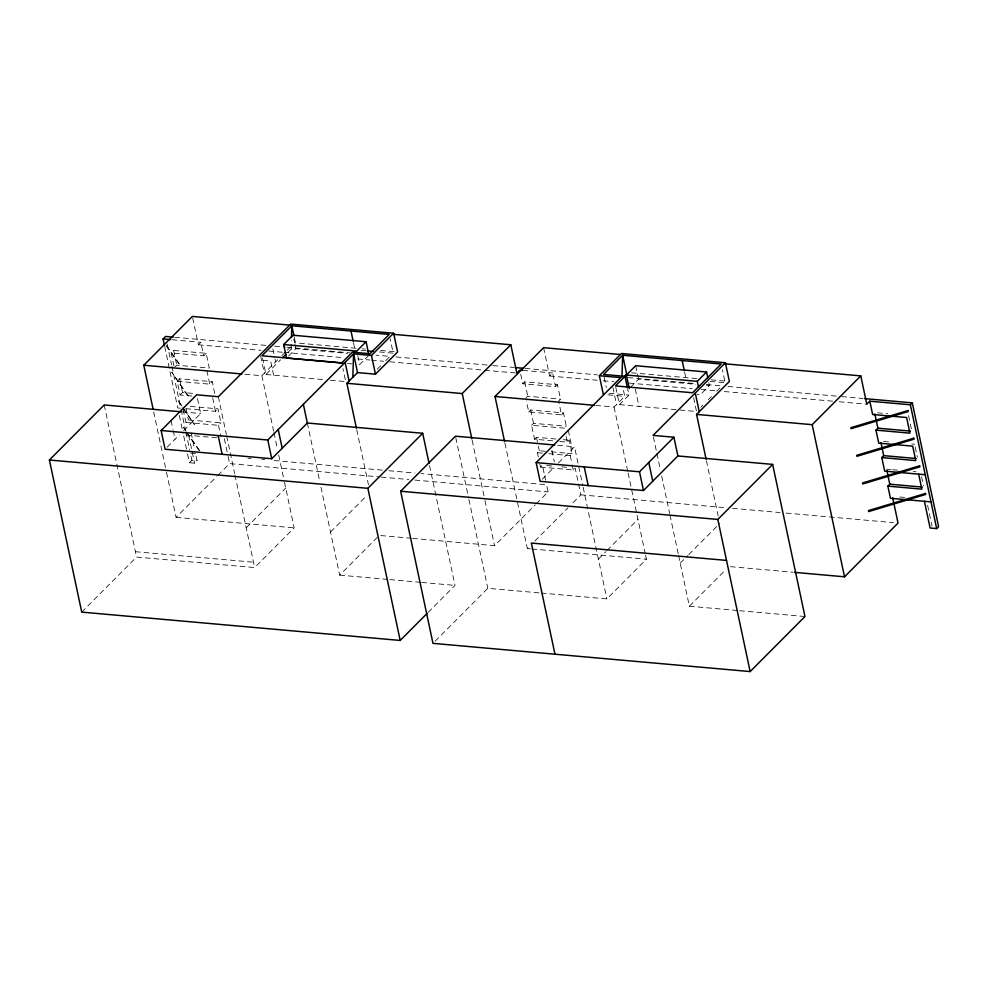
<?xml version="1.0" encoding="UTF-8"?>
<svg xmlns="http://www.w3.org/2000/svg" width="988" height="988" viewBox="0 0 988 988"><rect width="100%" height="100%" fill="white"/><g stroke="black" fill="none" stroke-linecap="round" stroke-linejoin="round"><path stroke-width="0.74" stroke-dasharray="4.94 3.71" d="M291.102 349.233L291.386 340.44M173.987 366.178L171.159 352.901L173.629 350.419L206.183 353.321L209.32 368.079L176.766 365.177L175.123 366.832M192.672 317.926L198.378 344.775L200.848 342.293L203.713 355.804L171.159 352.901M191.944 396.015L180.1 394.965L177.185 381.257L179.655 378.787L212.21 381.677L214.841 394.014M203.713 355.804L206.183 353.321M180.1 394.965L182.57 392.483L194.401 393.533M177.185 381.257L209.752 384.159L212.21 381.677M164.675 346.442L177.754 407.97L182.965 408.427L185.942 422.419L188.399 419.949L220.966 422.839L217.99 408.847L188.387 406.216M167.096 447.255L179.322 434.979M183.583 430.694L200.675 413.527L197.316 397.682M185.917 408.699L215.52 411.329L217.99 408.847M244.987 374.242L261.857 375.736L277.764 359.756M281.988 355.519L286.211 351.283M287.261 350.221L290.435 347.047M262.45 358.064L265.945 374.501L280.617 359.768M287.953 352.395L292.991 347.344M185.942 422.419L218.496 425.322L220.966 422.839M288.595 355.989L295.82 348.727L347.628 353.334M187.522 453.912L189.4 462.717L191.87 460.235L197.069 460.704L195.846 454.962M189.4 462.717L194.599 463.187L197.069 460.704M81.732 612.115L136.554 557.071L254.645 567.569L294.189 527.864L284.136 480.588M166.49 472.178L176.099 517.354L216.78 476.5M217.854 475.426L229.624 463.594L379.676 476.945M368.956 355.235L359.669 364.56L357.755 355.557M377.194 369.24L381.467 364.955M385.74 360.669L390.001 356.384L376.058 355.174M246.185 527.79L285.73 488.072M330.511 532.05L366.844 495.556M520.725 374.18L522.763 383.764L524.69 381.825L557.479 384.74L560.529 399.152L558.615 401.079L561.542 414.849L528.753 411.934L526.406 400.918M320.989 487.232L339.674 575.139L379.219 535.422M525.826 398.164L527.74 396.237L560.529 399.152M543.61 347.677L549.624 376.008L552.638 372.982L555.552 386.679L522.763 383.764M528.753 411.934L530.667 409.995L563.456 412.922L566.297 426.236L564.37 428.162L531.581 425.248L534.545 439.228L553.922 440.944M555.552 386.679L557.479 384.74M531.581 425.248L533.508 423.321L566.297 426.236M534.545 439.228L536.472 437.289L555.849 439.018M561.542 414.849L563.456 412.922M538.324 457.012L537.41 452.702L539.337 450.763L545.302 451.294M539.856 464.199L540.473 467.077L542.387 465.138L545.598 480.217M559.887 441.475L567.334 442.142L569.261 440.216L572.126 453.677L570.2 455.616L544.87 453.356M630.307 387.494L638.557 379.207L695.861 384.307M542.289 479.168L554.157 467.25M558.43 462.952L574.534 446.774L582.809 485.713M595.764 405.438L614.079 407.068L624.749 396.349L623.218 389.149M615.783 387.345L619.451 404.635L628.973 395.077L627.751 389.321M428.137 612.375L455.011 585.39L429.397 464.903M412.601 538.386L494.556 545.672L535.237 504.819M536.311 503.744L548.081 491.925L546.562 484.738L421.012 473.573M540.473 467.077L573.262 469.992L575.177 468.053L580.87 494.84L572.311 503.435M435.128 641.2L487.8 588.305L539.707 592.924M504.93 443.167L527.345 548.599L529.482 546.438M534.841 541.066L568.026 507.733M708.791 382.517L709.433 385.518L700.146 394.842L697.133 394.57M700.776 407.229L702.888 405.092M708.198 399.769L711.372 396.583M716.67 391.26L719.857 388.062M598.419 559.109L605.891 551.6M606.965 550.526L637.964 519.392M541.226 593.059L606.867 598.901L646.411 559.183L645.473 554.762M680.213 563.148L687.697 555.626M688.76 554.564L719.758 523.43M678.62 555.626L689.365 606.237L725.711 569.743M356.112 348.27L294.646 342.799L293.584 338.229M362.25 348.813L365.325 349.085M380.689 350.456L394.521 351.691M631.554 372.772L697.281 378.614M711.039 379.837L727.847 381.331M361.102 350.308L365.696 350.715M379.441 351.938L393.199 353.161L390.149 338.761M710.15 381.405L725.155 382.739L722.401 369.771M174.777 337.279L266.958 345.479M274.639 346.158L285.396 347.109M286.94 347.245L349.937 352.852M396.027 356.952L491.295 365.424M492.827 365.56L514.34 367.474M525.097 368.425L597.308 374.86M628.035 377.589L695.638 383.603M706.395 384.554L721.759 385.925M727.909 386.469L840.072 396.447M841.615 396.583L863.117 398.497M706.408 385.246L709.433 385.518M522.825 370.339L552.638 372.982M172.147 339.736L200.848 342.293M198.378 344.775L261.153 350.357M268.81 351.036L282.593 352.259M284.124 352.395L343.824 357.705M357.607 358.928L369.858 360.015M371.389 360.151L383.64 361.25M389.766 361.793L483.157 370.092M484.688 370.228L515.304 372.958M549.624 376.008L597.123 380.232M603.26 380.775L613.98 381.726M629.307 383.097L692.131 388.679M701.319 389.494L718.177 391.001M724.303 391.544L833.094 401.214M839.22 401.758L866.797 404.216M347.48 363.473L352.049 363.88M877.517 412.836L887.854 413.75M262.932 360.336L270.613 361.015L273.627 375.193M609.053 393.31L628.973 395.077M607.916 394.854L624.749 396.349M619.451 404.635L678.361 409.872M679.868 410.008L696.528 411.49L693.465 397.09M265.945 374.501L324.237 379.688M330.375 380.232L345.714 381.603L342.959 368.635M883.605 441.475L890.991 442.13M911.677 443.97L914.629 444.23M563.296 439.685L569.261 440.216M886.607 469.201L891.028 469.584M892.51 469.72L898.413 470.251M913.196 471.56L916.148 471.819M182.298 411.897L200.675 413.527M557.738 445.279L574.534 446.774M551.255 451.825L572.126 453.677M537.41 452.702L543.375 453.22M546.858 465.546L554.317 466.2M561.764 466.867L567.73 467.398M899.759 496.989L905.663 497.52M216.792 437.808L183.472 434.844L187.214 452.455M195.538 453.529L190.338 453.06L191.87 460.235M248 458.185L251.063 458.469M261.783 459.42L264.846 459.692M274.034 460.507L382.739 470.177M388.864 470.72L414.886 473.03M381.195 477.081L408.76 479.526M414.886 480.069L548.081 491.925M580.87 494.84L726.439 507.783M732.565 508.326L780.063 512.55M786.189 513.093L893.448 522.64M176.099 517.354L294.189 527.864M380.738 535.558L411.082 538.25M527.345 548.599L530.395 548.871M531.927 549.007L646.411 559.183M730.441 566.655L792.796 572.2M135.405 551.699L253.508 562.197M339.674 575.139L388.235 579.45M389.754 579.586L420.098 582.29M421.617 582.426L455.011 585.39M689.365 606.237L738.048 610.559M739.567 610.695L804.973 616.512M166.762 345.837L181.545 367.017M166.108 345.59L180.89 366.758M181.99 406.068L177.642 399.844L181.323 405.821M182.854 407.315L194.364 424.507L182.2 407.068M186.114 431.2L183.509 427.458L185.46 430.953M186.991 432.448L200.033 451.133M186.324 432.201L199.366 450.874M908.54 415.59L911.862 431.213M915.234 447.107L917.383 457.197M921.532 476.71L923.447 485.713M927.609 505.288L932.017 526.061M706.42 460.704L718.165 515.958M684.61 372.068L685.833 377.824M653.377 436.894L656.575 451.924M656.884 453.43L660.404 469.955M661.676 475.969L669.666 513.55M669.988 515.044L678.299 554.132M635.692 365.708L638.557 379.207M635.309 389.087L638.977 406.364M612.869 387.308L616.549 404.586M614.079 407.068L627.775 471.474M628.096 472.968L645.164 553.292M604.162 377.33L606.299 387.407M583.13 487.22L606.867 598.901M568.273 430.336L572.262 449.058M566.149 436.548L567.334 442.142M570.2 455.616L572.04 464.237M572.336 465.681L573.262 469.992M551.872 450.318L554.317 461.841M524.69 381.825L527.74 396.237M530.667 409.995L533.508 423.321M536.472 437.289L538.065 444.773M538.386 446.267L539.337 450.763M472.141 440.253L484.626 498.989M484.947 500.496L494.556 545.672M455.789 437.696L468.596 497.94M468.905 499.446L487.8 588.305M353.457 342.564L354.988 349.764M356.717 429.607L368.475 484.861M294.288 337.303L295.511 343.058M294.869 344.232L295.82 348.727M307.33 423.012L319.717 481.267M272.898 348.912L274.738 357.557M275.047 359.002L275.652 361.88M260.647 355.989L264.315 373.266M261.857 375.736L273.639 431.151M273.96 432.658L277.455 449.132M278.727 455.122L283.828 479.081M218.336 396.731L226.338 434.387M226.66 435.893L234.662 473.561M234.983 475.067L254.645 567.569M224.325 438.684L227.475 453.467M228.105 456.419L229.624 463.594M206.85 370.549L209.752 384.159M212.655 397.855L215.52 411.329M218.496 425.322L220.929 436.77M173.629 350.419L176.766 365.177M179.655 378.787L182.57 392.483M186.028 408.748L188.399 419.949M191.141 432.83L194.599 449.095M188.671 435.313L194.599 463.187M167.145 343.935L171.591 364.856M171.912 366.35L180.804 408.217M181.125 409.711L185.571 430.632M185.892 432.139L189.708 450.071M179.347 415.429L183.151 433.349M171.06 420.542L172.9 429.187M173.209 430.632L175.049 439.265M153.683 411.922L166.169 470.671M104.222 404.944L136.554 557.071M188.288 395.879L171.764 372.217L188.498 396.88L188.288 395.879"/><path stroke-width="1.48" d="M291.472 337.513L291.843 325.781L389.223 334.438L370.018 353.729L352.395 352.16L341.737 362.88L261.968 355.779L291.843 325.781L293.979 335.858M352.827 377.317L353.568 353.865L371.488 355.458L393.607 333.24L397.596 351.963L375.465 374.18L357.545 372.587L346.874 383.295L356.409 428.113M621.971 377.243L622.662 355.248L721.178 364.016L692.551 392.767L615.475 385.913L624.996 376.354L627.442 387.876M164.366 344.936L163.082 338.933L165.552 336.451L173.233 337.143M427.063 613.462L400.189 640.446L81.732 612.115L49.4 460L104.222 404.944L180.779 411.761M153.054 408.909L143.766 365.239L192.364 316.432L290.349 325.151M429.076 463.397L422.679 433.275L307.33 423.012L271.762 458.728L165.107 449.244L161.13 430.521L196.698 394.805L218.336 396.731L290.67 324.076L393.607 333.24M342.91 363.065L286.532 358.051L283.667 344.553L292.954 335.228L366.091 341.725L368.635 353.729M282.716 357.656L285.865 354.507M161.13 430.521L267.785 440.006L353.568 353.865L357.545 372.587M366.091 341.725L356.804 351.049L283.667 344.553M49.4 460L367.857 488.319L422.679 433.275M346.874 383.295L462.223 393.557L510.821 344.763L516.835 373.094L519.849 370.068L522.825 370.339M603.322 394.447L599.346 375.724L620.773 377.626L536.151 462.606L540.127 481.329L643.484 490.517L677.892 455.962L772.641 464.397L804.973 616.512L750.151 671.568L432.979 643.361L400.646 491.234L455.468 436.19L554.688 445.008M504.609 441.661L495.013 396.472L543.61 347.677L620.217 354.482M599.346 375.724L621.464 353.506L725.402 362.744L729.379 381.467L696.577 414.404L706.111 459.21M623.811 376.823L626.639 373.97L622.662 355.248L603.545 374.452L624.996 376.354M629.27 388.531L626.404 375.032L635.692 365.708L706.556 372.007L707.84 378.009M626.404 375.032L697.269 381.331L706.556 372.007M725.402 362.744L653.056 435.387L673.902 437.239L677.892 455.962M536.151 462.606L639.495 471.795L673.902 437.239M400.646 491.234L717.819 519.441L772.641 464.397M696.577 414.404L812.185 424.679L860.783 375.885L866.797 404.216L869.811 401.19L910.368 404.796L912.295 402.869L938.6 526.653L936.673 528.58L930.091 528L924.422 501.286M925.225 474.734L884.68 471.128L881.79 457.555L915.765 460.581L912.702 446.156L878.727 443.143L875.961 430.126L877.887 428.199L910.38 431.089M881.79 457.555L883.717 455.629L916.209 458.518M930.992 501.879L890.447 498.273L887.866 486.121L889.793 484.194L922.286 487.084M794.327 572.336L844.518 576.807L898.043 523.047L892.683 497.816M392.928 334.277L510.821 344.763M724.414 363.757L860.783 375.885M367.215 350.851L373.328 351.395M515.872 367.61L523.554 368.289M864.661 398.633L912.295 402.869M163.082 338.933L170.64 339.6M875.961 430.126L909.936 433.152L906.614 417.516L872.639 414.503L869.811 401.19M143.766 365.239L241.924 373.97M495.013 396.472L594.233 405.302M887.866 486.121L921.841 489.146L918.655 474.154M726.526 560.418L531.346 543.054L554.972 654.204M910.368 404.796L936.673 528.58M874.862 413.984L877.887 428.199M880.963 442.649L883.717 455.629M886.915 470.696L889.793 484.194M812.185 424.679L844.518 576.807M697.269 381.331L698.553 387.333M695.268 393.002L699.245 411.724M717.819 519.441L750.151 671.568M682.152 360.546L684.301 370.624M648.77 462.495L652.747 481.218M639.495 471.795L643.484 490.517M584.229 466.879L588.206 485.602M462.223 393.557L471.819 438.746M371.488 355.458L375.465 374.18M351.012 331.042L353.148 341.119M345.121 362.349L349.097 381.072M367.857 488.319L400.189 640.446M303.353 404.29L307.33 423.012M278.221 429.533L282.198 448.256M267.785 440.006L271.762 458.728M218.163 435.597L222.152 454.319M907.898 410.576L850.841 427.705L851.063 428.706L908.108 411.576L907.898 410.576M913.764 438.203L856.72 455.332L856.929 456.32L913.974 439.203L913.764 438.203M919.643 465.83L862.586 482.947L862.808 483.947L919.853 466.83L919.643 465.83M925.509 493.457L868.464 510.574L868.674 511.574L925.719 494.445L925.509 493.457"/></g></svg>
